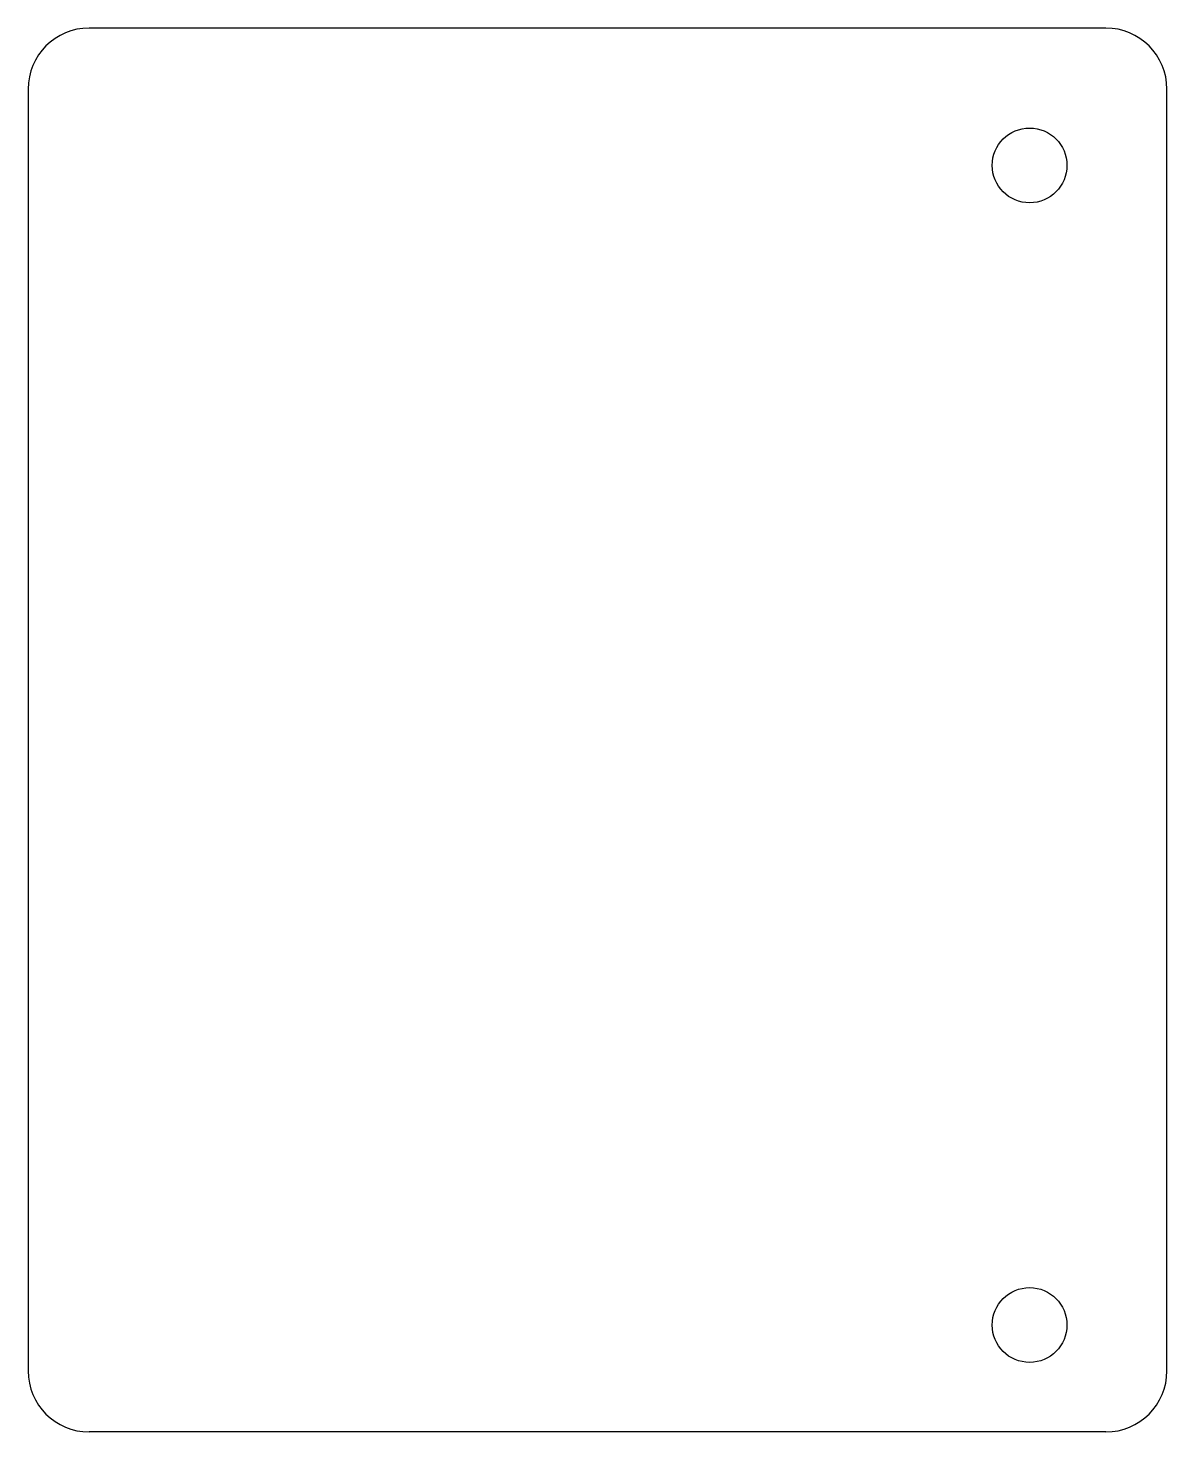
# Model space of a CAD drawing. Header units: millimetres. Extents: x 42.9 to 80.3, y 7.7 to 53.7.
import ezdxf

# ---------------------------------------------------------------- set-up
doc = ezdxf.new("R2010")
doc.units = ezdxf.units.MM
doc.layers.get('0').update_dxf_attribs({"linetype": 'CONTINUOUS'})

msp = doc.modelspace()

# ---------------------------------------------------------------- linework, layer by layer
for p, q in [((73.75, 53.655), (44.941, 53.655)), ((78.25, 53.655), (73.75, 53.655)), ((42.941, 51.655), (42.941, 9.655)), ((80.25, 9.655), (80.25, 51.655)), ((78.25, 7.655), (44.941, 7.655))]:
    msp.add_line(p, q)
for centre in [(75.75, 49.155), (75.75, 11.158)]:
    msp.add_circle(centre, 1.225)
for centre, start, end in [((44.941, 51.655), 90, 180), ((78.25, 51.655), 0, 90), ((44.941, 9.655), 180, 270), ((78.25, 9.655), -90, 0)]:
    msp.add_arc(centre, 2, start, end)

doc.saveas('drawing.dxf')
